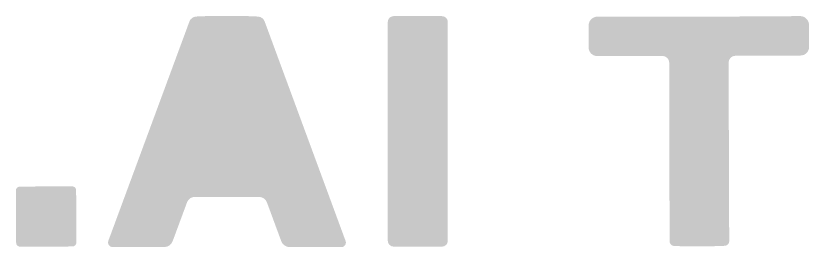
# Model space of a CAD drawing. Extents: x 0 to 650, y 0 to 488.
# Drawn here: x 272 to 351, y 206.9 to 230 of the extents above; entities that cross this region are included whole.
import ezdxf

# ---------------------------------------------------------------- set-up
doc = ezdxf.new("R2010")
doc.units = 0
doc.linetypes.add('Solid', pattern=[0])
doc.layers.add('Layer 1', color=7, linetype='Solid', lineweight=0)

msp = doc.modelspace()

# ---------------------------------------------------------------- hatches: boundary and pattern name
at = {"layer": 'Layer 1', "linetype": 'Solid', "lineweight": 0}
h = msp.add_hatch(color=8, dxfattribs=at)
edge = h.paths.add_edge_path(flags=0)
edge.add_spline(control_points=[(293.004, 211.957), (290.221, 211.959), (289.8, 211.957)], knot_values=[0, 0, 0, 1, 1, 1], degree=2, periodic=0)
edge.add_line((289.8, 211.957), (289.8, 211.957))
edge.add_spline(control_points=[(289.8, 211.957), (289.453, 211.959), (289.143, 211.743), (289.029, 211.419)], knot_values=[0, 0, 0, 0, 1, 1, 1, 1], degree=3, periodic=0)
edge.add_line((289.029, 211.419), (287.593, 207.536))
edge.add_spline(control_points=[(287.593, 207.536), (287.46, 207.186), (287.129, 206.955), (286.761, 206.955)], knot_values=[0, 0, 0, 0, 1, 1, 1, 1], degree=3, periodic=0)
edge.add_line((286.761, 206.955), (281.624, 206.956))
edge.add_line((281.624, 206.956), (281.624, 206.956))
edge.add_spline(control_points=[(281.624, 206.956), (281.473, 206.956), (281.332, 207.03), (281.246, 207.154)], knot_values=[0, 0, 0, 0, 1, 1, 1, 1], degree=3, periodic=0)
edge.add_spline(control_points=[(281.246, 207.154), (281.16, 207.278), (281.14, 207.436), (281.192, 207.578)], knot_values=[0, 0, 0, 0, 1, 1, 1, 1], degree=3, periodic=0)
edge.add_line((281.192, 207.578), (289.273, 229.468))
edge.add_spline(control_points=[(289.273, 229.468), (289.377, 229.737), (289.628, 229.921), (289.915, 229.939)], knot_values=[0, 0, 0, 0, 1, 1, 1, 1], degree=3, periodic=0)
edge.add_spline(control_points=[(289.915, 229.939), (291.2, 230.01), (293.011, 230.01)], knot_values=[0, 0, 0, 1, 1, 1], degree=2, periodic=0)
edge.add_spline(control_points=[(293.011, 230.01), (294.823, 230.009), (296.108, 229.936)], knot_values=[0, 0, 0, 1, 1, 1], degree=2, periodic=0)
edge.add_spline(control_points=[(296.108, 229.936), (296.395, 229.918), (296.645, 229.734), (296.749, 229.465)], knot_values=[0, 0, 0, 0, 1, 1, 1, 1], degree=3, periodic=0)
edge.add_line((296.749, 229.465), (304.811, 207.568))
edge.add_line((304.811, 207.568), (304.811, 207.568))
edge.add_spline(control_points=[(304.811, 207.568), (304.864, 207.426), (304.844, 207.268), (304.758, 207.144)], knot_values=[0, 0, 0, 0, 1, 1, 1, 1], degree=3, periodic=0)
edge.add_spline(control_points=[(304.758, 207.144), (304.671, 207.02), (304.53, 206.946), (304.379, 206.946)], knot_values=[0, 0, 0, 0, 1, 1, 1, 1], degree=3, periodic=0)
edge.add_line((304.379, 206.946), (299.243, 206.949))
edge.add_line((299.243, 206.949), (299.243, 206.949))
edge.add_spline(control_points=[(299.243, 206.949), (298.874, 206.95), (298.543, 207.182), (298.41, 207.532)], knot_values=[0, 0, 0, 0, 1, 1, 1, 1], degree=3, periodic=0)
edge.add_line((298.41, 207.532), (296.978, 211.416))
edge.add_line((296.978, 211.416), (296.978, 211.416))
edge.add_spline(control_points=[(296.978, 211.416), (296.864, 211.74), (296.555, 211.956), (296.207, 211.955)], knot_values=[0, 0, 0, 0, 1, 1, 1, 1], degree=3, periodic=0)
edge.add_spline(control_points=[(296.207, 211.955), (295.786, 211.956), (293.004, 211.957)], knot_values=[0, 0, 0, 1, 1, 1], degree=2, periodic=0)
edge = h.paths.add_edge_path(flags=0)
edge.add_spline(control_points=[(292.989, 215.989), (294.363, 215.992), (294.657, 216.028)], knot_values=[0, 0, 0, 1, 1, 1], degree=2, periodic=0)
edge.add_spline(control_points=[(294.657, 216.028), (294.807, 216.047), (294.94, 216.133), (295.018, 216.262)], knot_values=[0, 0, 0, 0, 1, 1, 1, 1], degree=3, periodic=0)
edge.add_spline(control_points=[(295.018, 216.262), (295.096, 216.392), (295.11, 216.55), (295.058, 216.692)], knot_values=[0, 0, 0, 0, 1, 1, 1, 1], degree=3, periodic=0)
edge.add_line((295.058, 216.692), (293.154, 221.746))
edge.add_spline(control_points=[(293.154, 221.746), (293.142, 221.77), (293.093, 221.79), (293.03, 221.795)], knot_values=[0, 0, 0, 0, 1, 1, 1, 1], degree=3, periodic=0)
edge.add_spline(control_points=[(293.03, 221.795), (293.001, 221.798), (292.975, 221.798)], knot_values=[0, 0, 0, 1, 1, 1], degree=2, periodic=0)
edge.add_spline(control_points=[(292.975, 221.798), (292.958, 221.798), (292.93, 221.795)], knot_values=[0, 0, 0, 1, 1, 1], degree=2, periodic=0)
edge.add_spline(control_points=[(292.93, 221.795), (292.866, 221.789), (292.817, 221.77), (292.805, 221.746)], knot_values=[0, 0, 0, 0, 1, 1, 1, 1], degree=3, periodic=0)
edge.add_line((292.805, 221.746), (290.918, 216.686))
edge.add_line((290.918, 216.686), (290.918, 216.686))
edge.add_spline(control_points=[(290.918, 216.686), (290.865, 216.544), (290.88, 216.385), (290.959, 216.256)], knot_values=[0, 0, 0, 0, 1, 1, 1, 1], degree=3, periodic=0)
edge.add_spline(control_points=[(290.959, 216.256), (291.037, 216.127), (291.17, 216.041), (291.32, 216.023)], knot_values=[0, 0, 0, 0, 1, 1, 1, 1], degree=3, periodic=0)
edge.add_spline(control_points=[(291.32, 216.023), (291.614, 215.987), (292.989, 215.989)], knot_values=[0, 0, 0, 1, 1, 1], degree=2, periodic=0)
h = msp.add_hatch(color=8, dxfattribs=at)
edge = h.paths.add_edge_path(flags=0)
edge.add_spline(control_points=[(314.99, 207.58), (314.99, 207.26), (314.73, 207), (314.41, 207)], knot_values=[0, 0, 0, 0, 1, 1, 1, 1], degree=3, periodic=0)
edge.add_line((314.41, 207), (309.59, 207))
edge.add_spline(control_points=[(309.59, 207), (309.27, 207), (309.01, 207.26), (309.01, 207.58)], knot_values=[0, 0, 0, 0, 1, 1, 1, 1], degree=3, periodic=0)
edge.add_line((309.01, 207.58), (309.01, 229.4))
edge.add_spline(control_points=[(309.01, 229.4), (309.01, 229.72), (309.27, 229.98), (309.59, 229.98)], knot_values=[0, 0, 0, 0, 1, 1, 1, 1], degree=3, periodic=0)
edge.add_line((309.59, 229.98), (314.41, 229.98))
edge.add_spline(control_points=[(314.41, 229.98), (314.73, 229.98), (314.99, 229.72), (314.99, 229.4)], knot_values=[0, 0, 0, 0, 1, 1, 1, 1], degree=3, periodic=0)
edge.add_line((314.99, 229.4), (314.99, 207.58))
h = msp.add_hatch(color=8, dxfattribs=at)
edge = h.paths.add_edge_path(flags=0)
edge.add_spline(control_points=[(340.037, 207.032), (337.834, 207.026), (337.455, 207.077)], knot_values=[0, 0, 0, 1, 1, 1], degree=2, periodic=0)
edge.add_line((337.455, 207.077), (337.455, 207.077))
edge.add_spline(control_points=[(337.455, 207.077), (337.233, 207.106), (337.068, 207.294), (337.067, 207.518)], knot_values=[0, 0, 0, 0, 1, 1, 1, 1], degree=3, periodic=0)
edge.add_line((337.067, 207.518), (337.032, 225.334))
edge.add_spline(control_points=[(337.032, 225.334), (337.032, 225.71), (336.726, 226.014), (336.35, 226.014)], knot_values=[0, 0, 0, 0, 1, 1, 1, 1], degree=3, periodic=0)
edge.add_line((336.35, 226.014), (329.861, 226.001))
edge.add_line((329.861, 226.001), (329.861, 226.001))
edge.add_spline(control_points=[(329.861, 226.001), (329.39, 226), (329.009, 226.38), (329.008, 226.851)], knot_values=[0, 0, 0, 0, 1, 1, 1, 1], degree=3, periodic=0)
edge.add_line((329.008, 226.851), (329.003, 229.034))
edge.add_spline(control_points=[(329.003, 229.034), (329.003, 229.272), (329.098, 229.501), (329.267, 229.67)], knot_values=[0, 0, 0, 0, 1, 1, 1, 1], degree=3, periodic=0)
edge.add_spline(control_points=[(329.267, 229.67), (329.436, 229.839), (329.665, 229.933), (329.904, 229.933)], knot_values=[0, 0, 0, 0, 1, 1, 1, 1], degree=3, periodic=0)
edge.add_spline(control_points=[(329.904, 229.933), (334.688, 229.906), (339.975, 229.941)], knot_values=[0, 0, 0, 1, 1, 1], degree=2, periodic=0)
edge.add_spline(control_points=[(339.975, 229.941), (345.262, 229.934), (350.046, 229.987)], knot_values=[0, 0, 0, 1, 1, 1], degree=2, periodic=0)
edge.add_line((350.046, 229.987), (350.046, 229.987))
edge.add_spline(control_points=[(350.046, 229.987), (350.285, 229.989), (350.515, 229.896), (350.685, 229.728)], knot_values=[0, 0, 0, 0, 1, 1, 1, 1], degree=3, periodic=0)
edge.add_spline(control_points=[(350.685, 229.728), (350.855, 229.56), (350.951, 229.332), (350.951, 229.093)], knot_values=[0, 0, 0, 0, 1, 1, 1, 1], degree=3, periodic=0)
edge.add_line((350.951, 229.093), (350.959, 226.91))
edge.add_spline(control_points=[(350.959, 226.91), (350.961, 226.44), (350.581, 226.057), (350.111, 226.056)], knot_values=[0, 0, 0, 0, 1, 1, 1, 1], degree=3, periodic=0)
edge.add_line((350.111, 226.056), (343.621, 226.033))
edge.add_spline(control_points=[(343.621, 226.033), (343.245, 226.032), (342.941, 225.726), (342.943, 225.35)], knot_values=[0, 0, 0, 0, 1, 1, 1, 1], degree=3, periodic=0)
edge.add_line((342.943, 225.35), (343.004, 207.534))
edge.add_line((343.004, 207.534), (343.004, 207.534))
edge.add_spline(control_points=[(343.004, 207.534), (343.005, 207.31), (342.84, 207.121), (342.619, 207.091)], knot_values=[0, 0, 0, 0, 1, 1, 1, 1], degree=3, periodic=0)
edge.add_spline(control_points=[(342.619, 207.091), (342.24, 207.038), (340.037, 207.032)], knot_values=[0, 0, 0, 1, 1, 1], degree=2, periodic=0)
h = msp.add_hatch(color=7, dxfattribs=at)
edge = h.paths.add_edge_path(flags=0)
edge.add_spline(control_points=[(292.989, 215.989), (291.614, 215.987), (291.32, 216.023)], knot_values=[0, 0, 0, 1, 1, 1], degree=2, periodic=0)
edge.add_line((291.32, 216.023), (291.32, 216.023))
edge.add_spline(control_points=[(291.32, 216.023), (291.17, 216.041), (291.037, 216.127), (290.959, 216.256)], knot_values=[0, 0, 0, 0, 1, 1, 1, 1], degree=3, periodic=0)
edge.add_spline(control_points=[(290.959, 216.256), (290.88, 216.385), (290.865, 216.544), (290.918, 216.686)], knot_values=[0, 0, 0, 0, 1, 1, 1, 1], degree=3, periodic=0)
edge.add_line((290.918, 216.686), (292.805, 221.746))
edge.add_line((292.805, 221.746), (292.805, 221.746))
edge.add_spline(control_points=[(292.805, 221.746), (292.817, 221.77), (292.866, 221.789), (292.93, 221.795)], knot_values=[0, 0, 0, 0, 1, 1, 1, 1], degree=3, periodic=0)
edge.add_spline(control_points=[(292.93, 221.795), (292.958, 221.798), (292.975, 221.798)], knot_values=[0, 0, 0, 1, 1, 1], degree=2, periodic=0)
edge.add_spline(control_points=[(292.975, 221.798), (293.001, 221.798), (293.03, 221.795)], knot_values=[0, 0, 0, 1, 1, 1], degree=2, periodic=0)
edge.add_line((293.03, 221.795), (293.03, 221.795))
edge.add_spline(control_points=[(293.03, 221.795), (293.093, 221.79), (293.142, 221.77), (293.154, 221.746)], knot_values=[0, 0, 0, 0, 1, 1, 1, 1], degree=3, periodic=0)
edge.add_line((293.154, 221.746), (295.058, 216.692))
edge.add_line((295.058, 216.692), (295.058, 216.692))
edge.add_spline(control_points=[(295.058, 216.692), (295.11, 216.55), (295.096, 216.392), (295.018, 216.262)], knot_values=[0, 0, 0, 0, 1, 1, 1, 1], degree=3, periodic=0)
edge.add_spline(control_points=[(295.018, 216.262), (294.94, 216.133), (294.807, 216.047), (294.657, 216.028)], knot_values=[0, 0, 0, 0, 1, 1, 1, 1], degree=3, periodic=0)
edge.add_spline(control_points=[(294.657, 216.028), (294.363, 215.992), (292.989, 215.989)], knot_values=[0, 0, 0, 1, 1, 1], degree=2, periodic=0)
h = msp.add_hatch(color=8, dxfattribs=at)
edge = h.paths.add_edge_path(flags=0)
edge.add_spline(control_points=[(278.014, 207.416), (278.015, 207.195), (277.837, 207.015), (277.616, 207.014)], knot_values=[0, 0, 0, 0, 1, 1, 1, 1], degree=3, periodic=0)
edge.add_line((277.616, 207.014), (272.416, 206.986))
edge.add_spline(control_points=[(272.416, 206.986), (272.195, 206.985), (272.015, 207.163), (272.014, 207.384)], knot_values=[0, 0, 0, 0, 1, 1, 1, 1], degree=3, periodic=0)
edge.add_line((272.014, 207.384), (271.986, 212.584))
edge.add_spline(control_points=[(271.986, 212.584), (271.985, 212.805), (272.163, 212.985), (272.384, 212.986)], knot_values=[0, 0, 0, 0, 1, 1, 1, 1], degree=3, periodic=0)
edge.add_line((272.384, 212.986), (277.584, 213.014))
edge.add_spline(control_points=[(277.584, 213.014), (277.805, 213.015), (277.985, 212.837), (277.986, 212.616)], knot_values=[0, 0, 0, 0, 1, 1, 1, 1], degree=3, periodic=0)
edge.add_line((277.986, 212.616), (278.014, 207.416))

doc.saveas('drawing.dxf')
